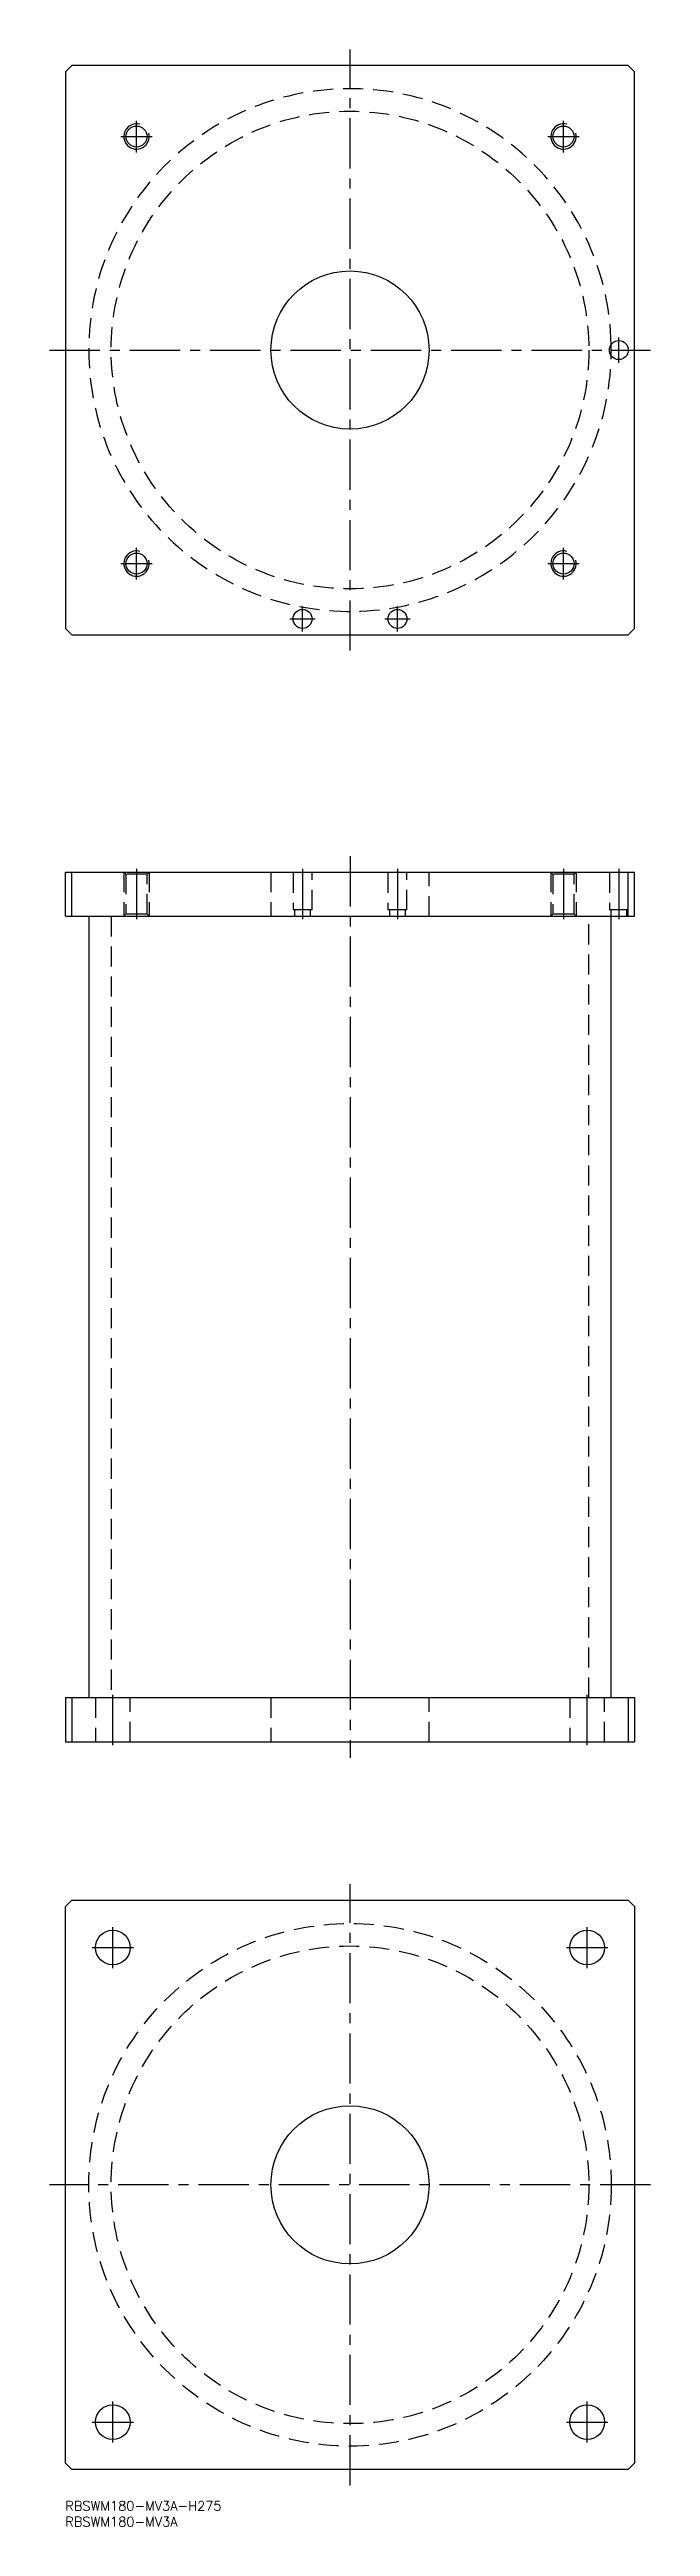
# Model space of a CAD drawing. Extents: x -5 to 185, y -8 to 775.
import ezdxf

# ---------------------------------------------------------------- set-up
doc = ezdxf.new("R2010")
doc.units = 0
doc.header["$LTSCALE"] = 0.5
doc.linetypes.add('CENTER', pattern=[50.8, 31.75, -6.35, 6.35, -6.35])
doc.linetypes.add('DASHED', pattern=[19.05, 12.7, -6.35])
for name, color, linetype in [('MSM_CENTER', 1, 'CENTER'), ('MSM_CONTINUOUS', 7, 'CONTINUOUS'), ('MSM_DASHED', 4, 'DASHED'), ('MSM_NARROW', 5, 'CONTINUOUS'), ('MSM_PART_NUMBER', 7, 'CONTINUOUS')]:
    doc.layers.add(name, color=color, linetype=linetype)
doc.styles.get("Standard").update_dxf_attribs({"font": 'txt.shx', "height": 3, "bigfont": 'bigfont.shx'})

msp = doc.modelspace()

# ---------------------------------------------------------------- linework, layer by layer
at = {"layer": 'MSM_CENTER'}
for p, q in [((90, 585), (90, 775)), ((22.5, 742.5), (22.5, 752.5)), ((157.5, 742.5), (157.5, 752.5)), ((17.5, 747.5), (27.5, 747.5)), ((152.5, 747.5), (162.5, 747.5)), ((175, 676), (175, 684)), ((-5, 680), (185, 680)), ((17.5, 612.5), (27.5, 612.5)), ((22.5, 607.5), (22.5, 617.5)), ((152.5, 612.5), (162.5, 612.5)), ((157.5, 607.5), (157.5, 617.5)), ((75, 591), (75, 599)), ((105, 591), (105, 599)), ((71, 595), (79, 595)), ((101, 595), (109, 595)), ((90, 520), (90, 235)), ((22.5, 516), (22.5, 500)), ((75, 516), (75, 500)), ((105, 516), (105, 500)), ((157.5, 516), (157.5, 500)), ((175, 516), (175, 500)), ((15, 239), (15, 255)), ((165, 239), (165, 255)), ((90, 5), (90, 195)), ((15, 168.5), (15, 181.5)), ((165, 168.5), (165, 181.4)), ((8.5, 175), (21.5, 175)), ((158.5, 175), (171.5, 175)), ((185, 100), (-5, 100)), ((15, 18.5), (15, 31.5)), ((165, 18.5), (165, 31.5)), ((8.5, 25), (21.5, 25)), ((158.5, 25), (171.5, 25))]:
    msp.add_line(p, q, dxfattribs=at)
at = {"layer": 'MSM_CONTINUOUS'}
for p, q in [((2, 770), (0, 768)), ((0, 768), (0, 592)), ((178, 770), (2, 770)), ((180, 768), (178, 770)), ((180, 592), (180, 768)), ((0, 592), (2, 590)), ((2, 590), (178, 590)), ((178, 590), (180, 592)), ((0, 515), (180, 515)), ((0, 501), (0, 515)), ((2, 501), (2, 515)), ((178, 501), (178, 515)), ((180, 501), (180, 515)), ((0, 501), (180, 501)), ((7.4, 501), (7.4, 254)), ((172.6, 254), (172.6, 501)), ((0, 254), (180, 254)), ((0, 254), (0, 240)), ((2, 254), (2, 240)), ((178, 254), (178, 240)), ((180, 254), (180, 240)), ((0, 240), (180, 240)), ((0, 188), (2, 190)), ((0, 12), (0, 188)), ((2, 190), (178, 190)), ((178, 190), (180, 188)), ((180, 188), (180, 12)), ((2, 10), (0, 12)), ((178, 10), (2, 10)), ((180, 12), (178, 10))]:
    msp.add_line(p, q, dxfattribs=at)
for centre, radius in [((22.5, 747.5), 3.3235), ((157.5, 747.5), 3.3235), ((90, 680), 25), ((175, 680), 3), ((22.5, 612.5), 3.3235), ((157.5, 612.5), 3.3235), ((75, 595), 3), ((105, 595), 3), ((15, 175), 5.5), ((165, 175), 5.5), ((90, 100), 25), ((15, 25), 5.5), ((165, 25), 5.5)]:
    msp.add_circle(centre, radius, dxfattribs=at)
msp.add_arc((90, 680), 82.6, 358.7691532, 1.2308468, dxfattribs=at)
at = {"layer": 'MSM_DASHED'}
for p, q in [((18.5, 515), (19.1765, 514.3235)), ((18.5, 515), (18.5, 501)), ((19.1765, 514.3235), (19.1765, 501.6765)), ((25.8235, 514.3235), (19.1765, 514.3235)), ((25.8235, 514.3235), (26.5, 515)), ((25.8235, 501.6765), (25.8235, 514.3235)), ((26.5, 515), (26.5, 501)), ((65, 515), (65, 501)), ((71.8, 515), (72, 514.8)), ((72, 514.8), (72, 503)), ((78, 514.8), (72, 514.8)), ((78, 514.8), (78.2, 515)), ((78, 503), (78, 514.8)), ((101.8, 515), (102, 514.8)), ((102, 514.8), (102, 503)), ((108, 514.8), (102, 514.8)), ((108, 514.8), (108.2, 515)), ((108, 503), (108, 514.8)), ((115, 501), (115, 515)), ((153.5, 515), (154.1765, 514.3235)), ((153.5, 515), (153.5, 501)), ((154.1765, 514.3235), (154.1765, 501.6765)), ((160.8235, 514.3235), (154.1765, 514.3235)), ((160.8235, 514.3235), (161.5, 515)), ((160.8235, 501.6765), (160.8235, 514.3235)), ((161.5, 515), (161.5, 501)), ((171.8, 515), (172, 514.8)), ((172, 514.8), (172, 503)), ((178, 514.8), (172, 514.8)), ((178, 514.8), (178.2, 515)), ((19.1765, 501.6765), (18.5, 501)), ((25.8235, 501.6765), (19.1765, 501.6765)), ((26.5, 501), (25.8235, 501.6765)), ((78, 503), (72, 503)), ((72.5, 503), (72.5, 501)), ((77.5, 501), (77.5, 503)), ((108, 503), (102, 503)), ((102.5, 503), (102.5, 501)), ((107.5, 501), (107.5, 503)), ((154.1765, 501.6765), (153.5, 501)), ((160.8235, 501.6765), (154.1765, 501.6765)), ((161.5, 501), (160.8235, 501.6765)), ((178, 503), (172, 503)), ((172.5, 503), (172.5, 501)), ((177.5, 501), (177.5, 503)), ((14.5, 501), (14.5, 254)), ((165.5, 254), (165.5, 501)), ((9.5, 254), (9.5, 240)), ((20.5, 240), (20.5, 254)), ((65, 254), (65, 240)), ((115, 240), (115, 254)), ((159.5, 254), (159.5, 240)), ((170.5, 240), (170.5, 254))]:
    msp.add_line(p, q, dxfattribs=at)
for centre, radius in [((90, 680), 75.5), ((90, 100), 82.6), ((90, 100), 75.5)]:
    msp.add_circle(centre, radius, dxfattribs=at)
msp.add_arc((90, 680), 82.6, 1.2308468, 358.7691532, dxfattribs=at)
at = {"layer": 'MSM_NARROW'}
for centre in [(22.5, 747.5), (157.5, 747.5), (22.5, 612.5), (157.5, 612.5)]:
    msp.add_arc(centre, 4, 75, 15, dxfattribs=at)

# ---------------------------------------------------------------- texts
at = {"layer": 'MSM_PART_NUMBER'}
for s, p in [('RBSWM180-MV3A-H275', (0, -3)), ('RBSWM180-MV3A', (0, -8))]:
    msp.add_text(s, height=3, dxfattribs=at).set_placement(p)

doc.saveas('drawing.dxf')
